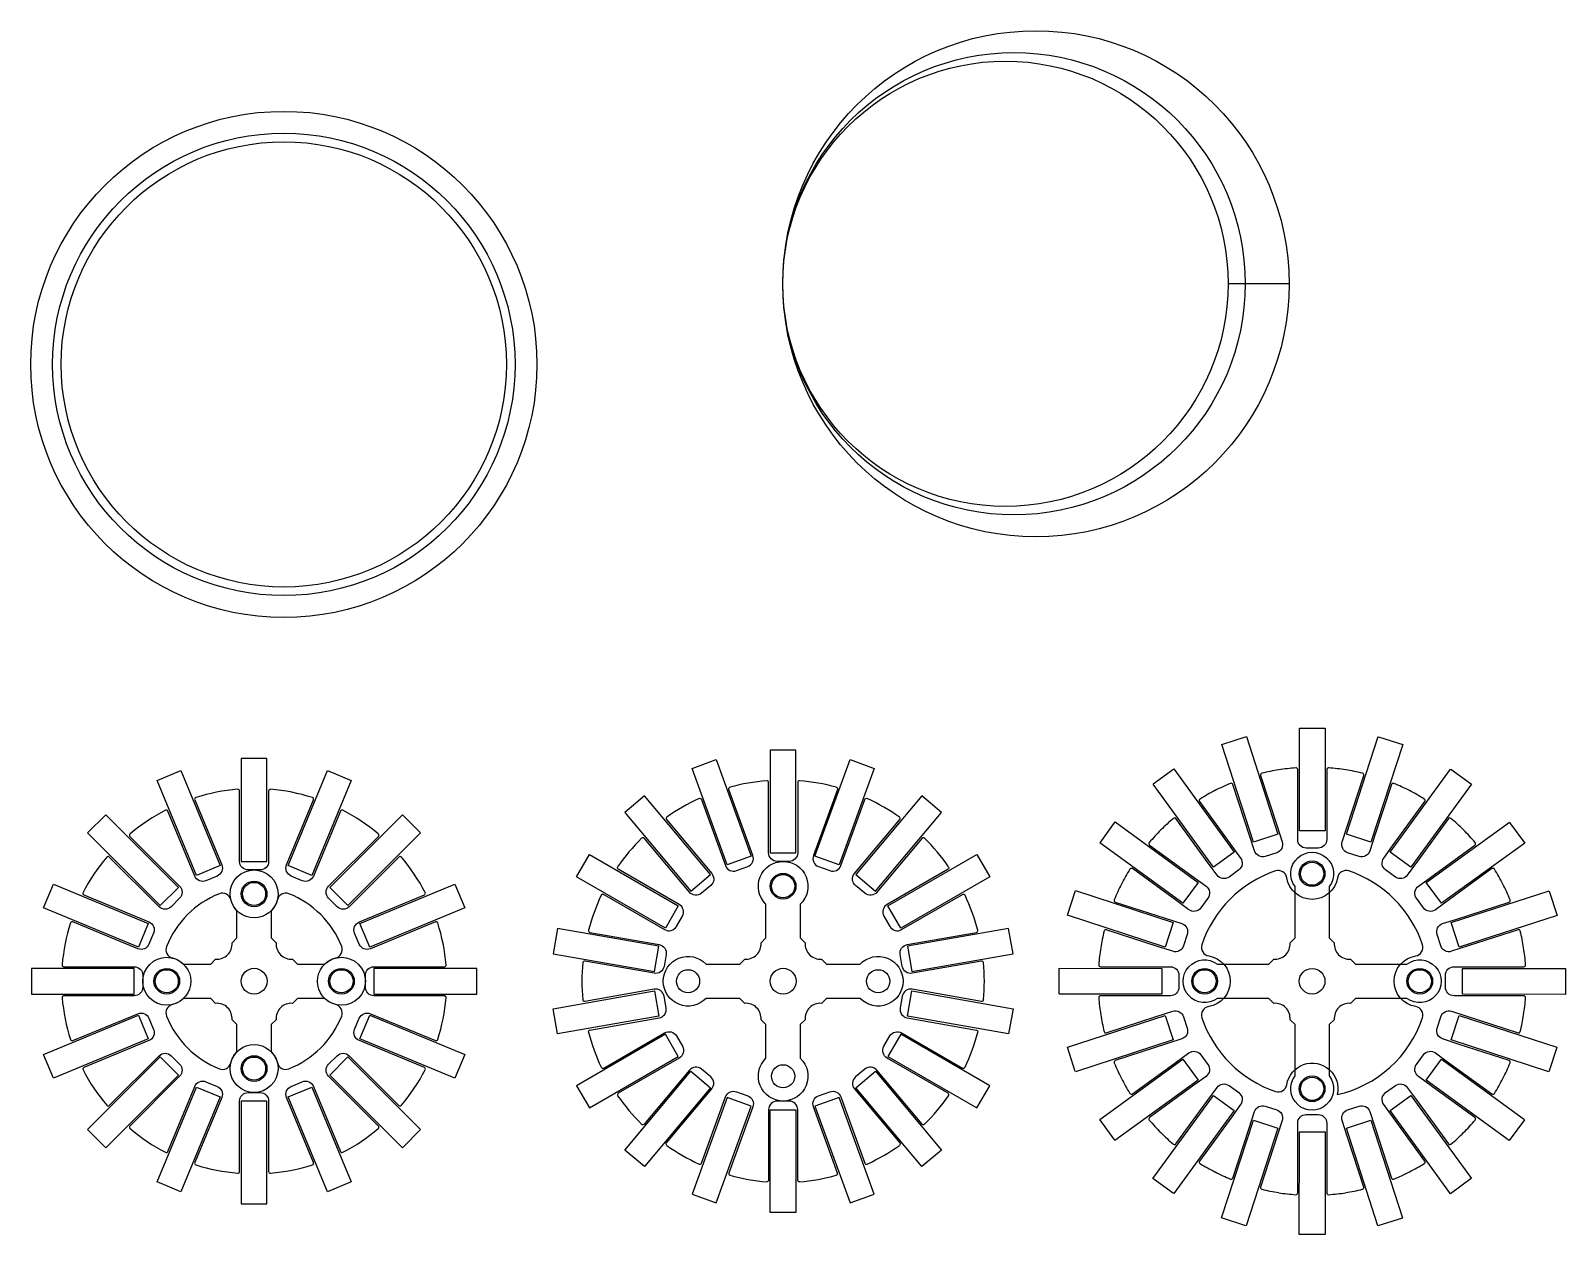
# Model space of a CAD drawing. Header units: inches. Extents: x 0 to 179, y -4 to 137.
import ezdxf

# ---------------------------------------------------------------- set-up
doc = ezdxf.new("R2010")
doc.units = ezdxf.units.IN
doc.header["$MEASUREMENT"] = 0
for name, color, linetype in [('サイドホイール', 1, 'Continuous'), ('ネジ', 3, 'Continuous'), ('ハブ', 3, 'Continuous'), ('ハブ\u3000実際', 3, 'Continuous'), ('フレーム', 6, 'Continuous'), ('外形', 6, 'Continuous')]:
    doc.layers.add(name, color=color, linetype=linetype)

# ---------------------------------------------------------------- blocks, each defined once
blk = doc.blocks.new('*U8')
for p, q in [((-1.5, -3.1), (-1.5, 8.9)), ((-1.47, 8.9), (1.53, 8.9)), ((1.53, 8.9), (1.5, -3.1)), ((1.5, -3.1), (-1.5, -3.1))]:
    blk.add_line(p, q)
at = {"layer": 'フレーム', "linetype": 'Continuous'}
blk.add_lwpolyline([(3.91, 4.03, 0.020101), (1.92, 4.26, 0.436858), (1.7, 4.06), (1.7, -2.06), (1.7, -4.1, -0.414214), (0.7, -5.1), (-0.7, -5.1, -0.414214), (-1.7, -4.1), (-1.7, -2.35), (-1.7, 4.06, 0.436858), (-1.92, 4.26, 0.020101), (-3.91, 4.03)], format="xyb", dxfattribs=at)
blk = doc.blocks.new('*U9')
at = {"layer": 'サイドホイール', "color": 0, "linetype": 'ByBlock', "lineweight": -2, "transparency": 16777216}
for p, rotation in [((244.66, 432.1), 17.99999999999997), ((257.43, 432.1), 342), ((238.9, 429.16), 36), ((263.19, 429.16), 324), ((234.33, 424.59), 54), ((267.76, 424.59), 306), ((231.39, 418.83), 72), ((270.7, 418.83), 288), ((230.38, 412.45), 90), ((271.71, 412.45), 270), ((231.39, 406.06), 108), ((270.7, 406.06), 252), ((234.33, 400.3), 126), ((267.76, 400.3), 234), ((238.9, 395.73), 144), ((263.19, 395.73), 216), ((244.66, 392.8), 162), ((257.43, 392.8), 198), ((251.05, 391.78), 180)]:
    blk.add_blockref('*U8', p, dxfattribs=dict(at, rotation=rotation))
blk.add_blockref('*U8', (251.05, 433.11), dxfattribs=at)

msp = doc.modelspace()

# ---------------------------------------------------------------- linework, layer by layer
for q in [(139.44, 107), (141.44, 107)]:
    msp.add_line((146.56, 107), q)
msp.add_lwpolyline([(146.3, 13.45, -1.035257), (152.19, 12.29, 0.264377), (162.14, 21.27, 0.461862), (161.35, 22.57, -0.851643), (161.35, 28.49, 0.461862), (162.14, 29.8, 0.237096), (153.53, 38.41, 0.461862), (152.23, 37.62, -0.851643), (146.3, 37.62, 0.461862), (145, 38.41, 0.237096), (136.39, 29.8, 0.461862), (137.18, 28.49, -0.851643), (137.18, 22.57, 0.461862), (136.39, 21.27, 0.237096), (145, 12.66, 0.461862)], format="xyb", close=True)
for centre, radius in [((117, 107), 29.56), ((114.44, 107), 27), ((113.44, 107), 26), ((29.17, 97.58), 29.56), ((29.17, 97.58), 27), ((29.17, 97.58), 26), ((149.26, 38.09), 1.5), ((136.7, 25.53), 1.5), ((161.83, 25.53), 1.5), ((149.26, 12.97), 1.5)]:
    msp.add_circle(centre, radius)
at = {"layer": 'サイドホイール'}
for points in [[(85.98, 40.53), (88.98, 40.53), (88.98, 52.53), (85.98, 52.53)], [(24.2, 39.53), (27.2, 39.53), (27.2, 51.53), (24.2, 51.53)], [(83.76, 40.14), (80.94, 39.11), (76.84, 50.39), (79.66, 51.42)], [(94.02, 39.11), (91.2, 40.14), (95.31, 51.42), (98.13, 50.39)], [(21.73, 39.04), (18.96, 37.89), (14.37, 48.98), (17.14, 50.13)], [(32.45, 37.89), (29.67, 39.04), (34.27, 50.13), (37.04, 48.98)], [(76.69, 36.06), (78.99, 37.99), (71.28, 47.18), (68.98, 45.25)], [(95.98, 37.99), (98.27, 36.06), (105.99, 45.25), (103.69, 47.18)], [(14.74, 34.37), (16.86, 36.49), (8.38, 44.98), (6.26, 42.86)], [(34.54, 36.49), (36.66, 34.37), (45.15, 42.86), (43.03, 44.98)], [(75.24, 34.33), (73.74, 31.73), (63.35, 37.73), (64.85, 40.33)], [(101.22, 31.73), (99.72, 34.33), (110.12, 40.33), (111.62, 37.73)], [(13.34, 32.28), (12.19, 29.5), (1.11, 34.1), (2.26, 36.87)], [(39.21, 29.5), (38.06, 32.28), (49.15, 36.87), (50.3, 34.1)], [(72.45, 26.66), (72.97, 29.61), (61.15, 31.7), (60.63, 28.74)], [(101.99, 29.61), (102.52, 26.66), (114.33, 28.74), (113.81, 31.7)], [(11.7, 24.03), (11.7, 27.03), (-0.3, 27.03), (-0.3, 24.03)], [(39.7, 27.03), (39.7, 24.03), (51.7, 24.03), (51.7, 27.03)], [(72.45, 24.4), (72.97, 21.45), (61.15, 19.37), (60.63, 22.32)], [(101.99, 21.45), (102.52, 24.4), (114.33, 22.32), (113.81, 19.37)], [(12.19, 21.56), (13.34, 18.79), (2.26, 14.2), (1.11, 16.97)], [(38.06, 18.79), (39.21, 21.56), (50.3, 16.97), (49.15, 14.2)], [(75.24, 16.73), (73.74, 19.33), (63.35, 13.33), (64.85, 10.73)], [(101.22, 19.33), (99.72, 16.73), (110.12, 10.73), (111.62, 13.33)], [(16.86, 14.57), (14.74, 16.69), (6.26, 8.21), (8.38, 6.09)], [(36.66, 16.69), (34.54, 14.57), (43.03, 6.09), (45.15, 8.21)], [(76.69, 15.01), (78.99, 13.08), (71.28, 3.88), (68.98, 5.81)], [(95.98, 13.08), (98.27, 15.01), (105.99, 5.81), (103.69, 3.88)], [(18.96, 13.17), (21.73, 12.02), (17.14, 0.94), (14.37, 2.09)], [(29.67, 12.02), (32.45, 13.17), (37.04, 2.09), (34.27, 0.94)], [(27.2, 11.53), (24.2, 11.53), (24.2, -0.47), (27.2, -0.47)], [(83.76, 10.92), (80.94, 11.95), (76.84, 0.67), (79.66, -0.35)], [(94.02, 11.95), (91.2, 10.92), (95.31, -0.35), (98.13, 0.67)], [(85.98, 10.53), (88.98, 10.53), (88.98, -1.47), (85.98, -1.47)]]:
    msp.add_lwpolyline(points, close=True, dxfattribs=at)
at = {"layer": 'ネジ'}
msp.add_line((23.97, 34), (23.97, 34), dxfattribs=at)
at = {"layer": 'ハブ'}
for points in [[(90.57, 28.62, 0.221478), (91.97, 28.11), (92.55, 27.53), (96.48, 27.53, -2.5), (96.48, 23.53), (92.55, 23.53), (91.97, 22.95, 0.221304), (90.57, 22.44, 0.221304), (90.06, 21.04), (89.48, 20.46), (89.48, 16.53, -2.5), (85.48, 16.53), (85.48, 20.46), (84.9, 21.04, 0.221478), (84.39, 22.44, 0.221478), (82.99, 22.95), (82.41, 23.53), (78.48, 23.53, -2.5), (78.48, 27.53), (82.41, 27.53), (82.99, 28.11, 0.221304), (84.39, 28.62, 0.221304), (84.9, 30.02), (85.48, 30.6), (85.48, 34.53, -2.5), (89.48, 34.53), (89.48, 30.6), (90.06, 30.02, 0.221478)], [(17.46, 23.53, -2.379796), (17.46, 27.53), (20.63, 27.53), (21.21, 28.11, 0.465402), (23.12, 30.02), (23.7, 30.6), (23.7, 33.77, -2.379796), (27.7, 33.77), (27.7, 30.6), (28.28, 30.02, 0.465804), (30.19, 28.11), (30.77, 27.53), (33.94, 27.53, -2.379796), (33.94, 23.53), (30.77, 23.53), (30.19, 22.95, 0.467436), (28.28, 21.04), (27.7, 20.46), (27.7, 17.29, -2.379796), (23.7, 17.29), (23.7, 20.46), (23.12, 21.04, 0.468263), (21.21, 22.95), (20.63, 23.53)]]:
    msp.add_lwpolyline(points, format="xyb", close=True, dxfattribs=at)
for centre, radius in [((87.48, 36.63), 1.35), ((25.7, 35.73), 1.35), ((25.7, 25.53), 1.51), ((87.48, 25.53), 1.51), ((15.5, 25.53), 1.35), ((35.9, 25.53), 1.35), ((76.38, 25.53), 1.35), ((98.58, 25.53), 1.35), ((25.7, 15.33), 1.35), ((87.48, 14.43), 1.35)]:
    msp.add_circle(centre, radius, dxfattribs=at)
at = {"layer": 'ハブ\u3000実際'}
msp.add_lwpolyline([(151.85, 21.04), (151.26, 20.46), (151.26, 14.47, -2), (147.26, 14.47), (147.26, 20.46), (146.68, 21.04, 0.468263), (144.77, 22.95), (144.19, 23.53), (138.2, 23.53, -2), (138.2, 27.53), (144.19, 27.53), (144.77, 28.11, 0.465402), (146.68, 30.02), (147.26, 30.6), (147.26, 36.59, -2), (151.26, 36.59), (151.26, 30.6), (151.85, 30.02, 0.465804), (153.75, 28.11), (154.34, 27.53), (160.33, 27.53, -2), (160.33, 23.53), (154.34, 23.53), (153.75, 22.95, 0.467436)], format="xyb", close=True, dxfattribs=at)
for centre, radius in [((149.26, 38.09), 1.35), ((149.26, 25.53), 1.5), ((136.7, 25.53), 1.35), ((161.83, 25.53), 1.35), ((149.26, 12.97), 1.35)]:
    msp.add_circle(centre, radius, dxfattribs=at)
at = {"layer": '外形'}
for points in [[(89.4, 48.95, 0.439425), (89.18, 48.75), (89.18, 40.53, -0.414214), (88.18, 39.53), (86.78, 39.53, -0.414214), (85.78, 40.53), (85.78, 48.75, 0.439425), (85.57, 48.95)], [(77.67, 46.88, -0.439425), (77.94, 46.77), (80.76, 39.05, 0.414214), (82.04, 38.45), (83.35, 38.93, 0.414214), (83.95, 40.21), (81.14, 47.93, -0.439425), (81.28, 48.19)], [(93.69, 48.19, -0.439425), (93.83, 47.93), (91.02, 40.21, 0.414214), (91.61, 38.93), (92.93, 38.45, 0.414214), (94.21, 39.05), (97.02, 46.77, -0.439425), (97.29, 46.88)], [(73.9, 44.7, 0.439425), (73.86, 44.41), (79.14, 38.12, -0.414214), (79.02, 36.71), (77.95, 35.81, -0.414214), (76.54, 35.93), (71.26, 42.23, 0.439425), (70.96, 42.24)], [(104, 42.24, 0.439425), (103.71, 42.23), (98.43, 35.93, -0.414214), (97.02, 35.81), (95.95, 36.71, -0.414214), (95.82, 38.12), (101.11, 44.41, 0.439425), (101.07, 44.7)], [(66.24, 35.58, -0.439425), (66.53, 35.67), (73.64, 31.56, 0.414214), (75.01, 31.93), (75.71, 33.14, 0.414214), (75.34, 34.5), (68.23, 38.61, -0.439425), (68.16, 38.9)], [(106.81, 38.9, -0.439425), (106.74, 38.61), (99.62, 34.5, 0.414214), (99.26, 33.14), (99.96, 31.93, 0.414214), (101.32, 31.56), (108.44, 35.67, -0.439425), (108.72, 35.58)], [(64.75, 31.49, 0.439425), (64.91, 31.24), (73.01, 29.81, -0.414214), (73.82, 28.65), (73.57, 27.27, -0.414214), (72.42, 26.46), (64.32, 27.89, 0.439425), (64.09, 27.71)], [(110.88, 27.71, 0.439425), (110.64, 27.89), (102.55, 26.46, -0.414214), (101.39, 27.27), (101.15, 28.65, -0.414214), (101.96, 29.81), (110.05, 31.24, 0.439425), (110.21, 31.49)], [(64.75, 19.58, -0.439425), (64.91, 19.83), (73.01, 21.25, 0.414214), (73.82, 22.41), (73.57, 23.79, 0.414214), (72.42, 24.6), (64.32, 23.17, -0.439425), (64.09, 23.35)], [(110.88, 23.35, -0.439425), (110.64, 23.17), (102.55, 24.6, 0.414214), (101.39, 23.79), (101.15, 22.41, 0.414214), (101.96, 21.25), (110.05, 19.83, -0.439425), (110.21, 19.58)], [(66.24, 15.48, 0.439425), (66.53, 15.39), (73.64, 19.5, -0.414214), (75.01, 19.14), (75.71, 17.93, -0.414214), (75.34, 16.56), (68.23, 12.45, 0.439425), (68.16, 12.16)], [(106.81, 12.16, 0.439425), (106.74, 12.45), (99.62, 16.56, -0.414214), (99.26, 17.93), (99.96, 19.14, -0.414214), (101.32, 19.5), (108.44, 15.39, 0.439425), (108.72, 15.48)], [(73.9, 6.36, -0.439425), (73.86, 6.65), (79.14, 12.95, 0.414214), (79.02, 14.36), (77.95, 15.26, 0.414214), (76.54, 15.13), (71.26, 8.84, -0.439425), (70.96, 8.82)], [(104, 8.82, -0.439425), (103.71, 8.84), (98.43, 15.13, 0.414214), (97.02, 15.26), (95.95, 14.36, 0.414214), (95.82, 12.95), (101.11, 6.65, -0.439425), (101.07, 6.36)], [(77.67, 4.18, 0.439425), (77.94, 4.29), (80.76, 12.02, -0.414214), (82.04, 12.62), (83.35, 12.14, -0.414214), (83.95, 10.86), (81.14, 3.13, 0.439425), (81.28, 2.87)], [(93.69, 2.87, 0.439425), (93.83, 3.13), (91.02, 10.86, -0.414214), (91.61, 12.14), (92.93, 12.62, -0.414214), (94.21, 12.02), (97.02, 4.29, 0.439425), (97.29, 4.18)], [(89.4, 2.11, -0.439425), (89.18, 2.31), (89.18, 10.53, 0.414214), (88.18, 11.53), (86.78, 11.53, 0.414214), (85.78, 10.53), (85.78, 2.31, -0.439425), (85.57, 2.11)]]:
    msp.add_lwpolyline(points, format="xyb", dxfattribs=at)
for points in [[(15.35, 45.51, 0.055579), (11.21, 42.74, 0.439425), (11.19, 42.45), (17, 36.63, -0.414214), (17, 35.22), (16.01, 34.23, -0.414214), (14.6, 34.23), (8.79, 40.04, 0.439425), (8.49, 40.03, 0.055579), (5.72, 35.88, 0.439425), (5.83, 35.61), (13.42, 32.46, -0.414214), (13.96, 31.15), (13.42, 29.86, -0.414214), (12.12, 29.32), (4.52, 32.46, 0.439425), (4.26, 32.34, 0.055579), (3.28, 27.45, 0.439425), (3.48, 27.23), (11.7, 27.23, -0.414214), (12.7, 26.23), (12.7, 24.83, -0.414214), (11.7, 23.83), (3.48, 23.83, 0.439425), (3.28, 23.61, 0.055579), (4.26, 18.72, 0.439425), (4.52, 18.6), (12.12, 21.74, -0.414214), (13.42, 21.2), (13.96, 19.91, -0.414214), (13.42, 18.6), (5.83, 15.46, 0.439425), (5.72, 15.18, 0.055579), (8.49, 11.04, 0.439425), (8.79, 11.02), (14.6, 16.83, -0.414214), (16.01, 16.83), (17, 15.84, -0.414214), (17, 14.43), (11.19, 8.62, 0.439425), (11.21, 8.32, 0.055579), (15.35, 5.55, 0.439425), (15.63, 5.65), (18.77, 13.25, -0.414214), (20.08, 13.79), (21.37, 13.25, -0.414214), (21.92, 11.95), (18.77, 4.35, 0.439425), (18.89, 4.09, 0.055579), (23.79, 3.11, 0.439425), (24, 3.31), (24, 11.53, -0.414214), (25, 12.53), (26.4, 12.53, -0.414214), (27.4, 11.53), (27.4, 3.31, 0.439425), (27.62, 3.11, 0.055579), (32.51, 4.09, 0.439425), (32.63, 4.35), (29.49, 11.95, -0.414214), (30.03, 13.25), (31.32, 13.79, -0.414214), (32.63, 13.25), (35.78, 5.65, 0.439425), (36.05, 5.55, 0.055579), (40.2, 8.32, 0.439425), (40.21, 8.62), (34.4, 14.43, -0.414214), (34.4, 15.84), (35.39, 16.83, -0.414214), (36.8, 16.83), (42.62, 11.02, 0.439425), (42.91, 11.04, 0.055579), (45.68, 15.18, 0.439425), (45.58, 15.46), (37.99, 18.6, -0.414214), (37.44, 19.91), (37.98, 21.2, -0.414214), (39.29, 21.74), (46.88, 18.6, 0.439425), (47.15, 18.72, 0.055579), (48.12, 23.61, 0.439425), (47.92, 23.83), (39.7, 23.83, -0.414214), (38.7, 24.83), (38.7, 26.23, -0.414214), (39.7, 27.23), (47.92, 27.23, 0.439425), (48.12, 27.45, 0.055579), (47.15, 32.34, 0.439425), (46.88, 32.46), (39.29, 29.32, -0.414214), (37.98, 29.86), (37.44, 31.15, -0.414214), (37.99, 32.46), (45.58, 35.61, 0.439425), (45.68, 35.88, 0.055579), (42.91, 40.03, 0.439425), (42.62, 40.04), (36.8, 34.23, -0.414214), (35.39, 34.23), (34.4, 35.22, -0.414214), (34.4, 36.63), (40.21, 42.45, 0.439425), (40.2, 42.74, 0.055579), (36.05, 45.51, 0.439425), (35.78, 45.41), (32.63, 37.82, -0.414214), (31.32, 37.27), (30.03, 37.81, -0.414214), (29.49, 39.12), (32.63, 46.71, 0.439425), (32.51, 46.98, 0.055579), (27.62, 47.95, 0.439425), (27.4, 47.75), (27.4, 39.53, -0.414214), (26.4, 38.53), (25, 38.53, -0.414214), (24, 39.53), (24, 47.75, 0.439425), (23.79, 47.95, 0.055579), (18.89, 46.98, 0.439425), (18.77, 46.71), (21.92, 39.12, -0.414214), (21.37, 37.81), (20.08, 37.27, -0.414214), (18.77, 37.82), (15.63, 45.41, 0.439425)], [(28.42, 16, 0.455016), (29.76, 15.31, 0.206574), (35.93, 21.47, 0.455016), (35.23, 22.81, -0.784219), (35.23, 28.25, 0.455016), (35.93, 29.59, 0.206574), (29.76, 35.76, 0.455016), (28.42, 35.06, -0.784219), (22.98, 35.06, 0.455016), (21.64, 35.76, 0.206574), (15.48, 29.59, 0.455016), (16.17, 28.25, -0.784219), (16.17, 22.81, 0.455016), (15.48, 21.47, 0.206574), (21.64, 15.31, 0.455016), (22.98, 16, -0.784219)]]:
    msp.add_lwpolyline(points, format="xyb", close=True, dxfattribs=at)
for centre in [(87.48, 36.63), (25.7, 35.73), (15.5, 25.53), (35.9, 25.53), (25.7, 15.33)]:
    msp.add_circle(centre, 1.5, dxfattribs=at)
for start, end in [(94.6763, 105.3237), (74.6763, 85.3237), (114.6763, 125.3237), (54.6763, 65.3237), (134.6763, 145.3237), (34.6763, 45.3237), (154.6763, 165.3237), (14.6763, 25.3237), (174.6763, 185.3237), (354.6763, 5.3237), (194.6763, 205.3237), (334.6763, 345.3237), (214.6763, 225.3237), (314.6763, 325.3237), (234.6763, 245.3237), (294.6763, 305.3237), (254.6763, 265.3237), (274.6763, 285.3237)]:
    msp.add_arc((87.48, 25.53), 23.5, start, end, dxfattribs=at)

# ---------------------------------------------------------------- block references
at = {"layer": 'サイドホイール', "linetype": 'Continuous'}
msp.add_blockref('*U9', (-101.78, -386.92), dxfattribs=at)

doc.saveas('drawing.dxf')
